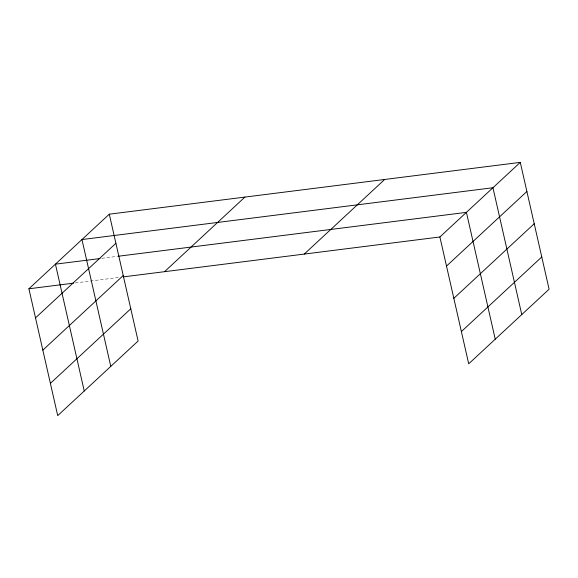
<?xml version="1.0" encoding="UTF-8"?>
<svg xmlns="http://www.w3.org/2000/svg" width="578" height="578" viewBox="0 0 578 578"><rect width="100%" height="100%" fill="white"/><g stroke="black" fill="none" stroke-linecap="round" stroke-linejoin="round"><path stroke-width="0.43" stroke-dasharray="2.89 2.17" d="M101.829 258.315L116.994 256.408M75.299 282.938L119.913 277.31"/><path stroke-width="0.87" d="M109.293 214.185L138.106 341.027L57.721 415.625L28.9 288.783L109.293 214.185L520.279 162.375L549.1 289.217L468.707 363.815L439.894 236.973L520.279 162.375M35.511 317.886L115.903 243.287M42.837 350.138L123.23 275.54M164.528 271.689L244.92 197.091M50.387 383.373L130.78 308.775M304.266 254.074L384.659 179.476M446.505 266.075L526.898 191.477M453.831 298.327L534.224 223.729M461.381 331.562L541.774 256.964M100.045 258.547L55.43 264.168L84.243 391.003M117.89 256.292L466.424 212.357L495.238 339.192M28.9 288.783L73.514 283.162M123.482 276.862L439.894 236.973M521.768 314.577L492.947 187.742L81.96 239.552L110.774 366.387"/></g></svg>
